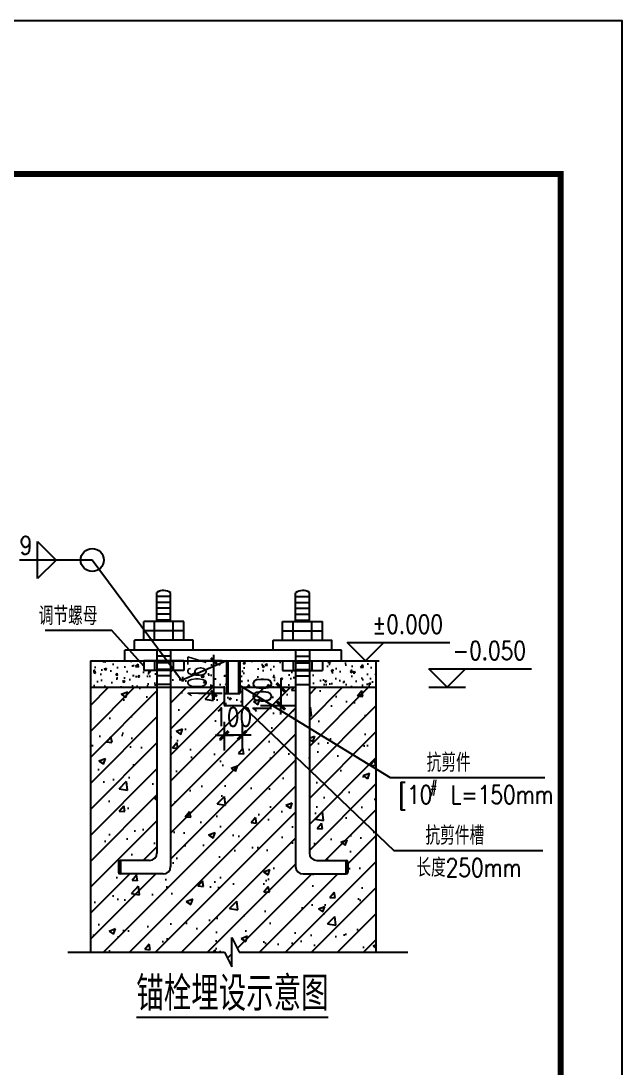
# Model space of a CAD drawing. Extents: x 37237700 to 37865026, y 138877 to 347670.
# Drawn here: x 37481587 to 37501207, y 313468 to 347670 of the extents above; entities that cross this region are included whole.
import ezdxf
from ezdxf.enums import TextEntityAlignment as Align

# ---------------------------------------------------------------- set-up
doc = ezdxf.new("R2010")
doc.units = 0
doc.header["$LTSCALE"] = 1000
doc.header["$MEASUREMENT"] = 0
doc.layers.get('0').update_dxf_attribs({"linetype": 'CONTINUOUS'})
doc.layers.get('DEFPOINTS').update_dxf_attribs({"linetype": 'CONTINUOUS'})
for name, color, linetype in [('PUB_DIM', 3, 'CONTINUOUS'), ('PUB_TITLE', 4, 'CONTINUOUS'), ('ROOF', 7, 'CONTINUOUS'), ('STAIR', 2, 'CONTINUOUS'), ('绿线', 3, 'CONTINUOUS')]:
    doc.layers.add(name, color=color, linetype=linetype)
doc.styles.add('_HZTXT', font='txt.shx', dxfattribs={"width": 0.8, "bigfont": 'hztxt.shx'})
doc.styles.add('_TCH_DIM_T3', font='SIMPLEX', dxfattribs={"width": 0.705882, "bigfont": 'GBCBIG'})
doc.styles.add('DIM_FONT', font='SIMPLEX.shx', dxfattribs={"width": 0.8})
doc.dimstyles.new('_TCH_ARCH&&200', dxfattribs={"dimtxt": 595, "dimasz": 200, "dimexe": 500, "dimexo": 600, "dimgap": 252.5, "dimtad": 1, "dimdec": 0, "dimzin": 0, "dimdsep": 46, "dimtxsty": '_TCH_DIM_T3', "dimblk": 'ARCHTICK', "dimcen": 0.09, "dimclrt": 7, "dimazin": 2, "dimtfac": 1, "dimtdec": 0, "dimtix": 1, "dimtmove": 2, "dimatfit": 3, "dimfxl": 1, "dimtolj": 1, "dimtzin": 0, "dimarcsym": 0})
doc.dimstyles.new('DIMN200', dxfattribs={"dimscale": 2, "dimtxt": 300, "dimasz": 1, "dimexe": 250, "dimexo": 300, "dimgap": 150, "dimtad": 1, "dimdec": 0, "dimzin": 0, "dimdsep": 46, "dimtxsty": 'DIM_FONT', "dimblk": '_DIMX', "dimcen": 0.09, "dimclrt": 7, "dimadec": 0, "dimazin": 0, "dimtfac": 1, "dimtdec": 0, "dimtix": 1, "dimtmove": 2, "dimatfit": 3, "dimldrblk": '_DIMX', "dimfxl": 1, "dimtolj": 1, "dimtzin": 0, "dimarcsym": 0})

# ---------------------------------------------------------------- blocks, each defined once
blk = doc.blocks.new('_DIMX')
blk.add_line((-150, 0), (150, 0))
at = {"const_width": 50}
blk.add_lwpolyline([(-70, -70), (70, 70)], dxfattribs=at)
blk = doc.blocks.new('*D107')
at = {"layer": 'DEFPOINTS', "color": 0}
for p in [(37488804, 325906), (37488804, 325311), (37490066, 325311)]:
    blk.add_point(p, dxfattribs=at)
at = {"layer": 'PUB_DIM', "color": 0, "lineweight": -2}
for p, q in [((37489404, 325906), (37490566, 325906)), ((37490066, 325908), (37490066, 325910)), ((37490066, 325906), (37490066, 325311)), ((37489404, 325311), (37490566, 325311)), ((37490066, 325309), (37490066, 325307))]:
    blk.add_line(p, q, dxfattribs=at)
at = {"layer": 'PUB_DIM', "color": 0, "lineweight": -2, "xscale": 2, "yscale": 2, "zscale": 2}
for p, rotation in [((37490066, 325906), 270), ((37490066, 325311), 90)]:
    blk.add_blockref('_DIMX', p, dxfattribs=dict(at, rotation=rotation))
at = {"layer": 'PUB_DIM', "color": 7, "insert": (37489466, 325609), "char_height": 600, "attachment_point": 5, "rotation": 90, "style": 'DIM_FONT'}
blk.add_mtext('\\A1;100', dxfattribs=at)
blk = doc.blocks.new('*D108')
at = {"layer": 'DEFPOINTS', "color": 0}
for p in [(37488223, 325375), (37488804, 325375), (37488223, 324337)]:
    blk.add_point(p, dxfattribs=at)
at = {"layer": 'PUB_DIM', "color": 0, "lineweight": -2}
for p, q in [((37488223, 324775), (37488223, 323837)), ((37488804, 324775), (37488804, 323837)), ((37488221, 324337), (37488219, 324337)), ((37488804, 324337), (37488223, 324337)), ((37488806, 324337), (37488808, 324337))]:
    blk.add_line(p, q, dxfattribs=at)
at = {"layer": 'PUB_DIM', "color": 0, "lineweight": -2, "xscale": 2, "yscale": 2, "zscale": 2}
blk.add_blockref('_DIMX', (37488223, 324337), dxfattribs=at)
at = {"layer": 'PUB_DIM', "color": 0, "lineweight": -2, "xscale": 2, "yscale": 2, "zscale": 2, "rotation": 180}
blk.add_blockref('_DIMX', (37488804, 324337), dxfattribs=at)
at = {"layer": 'PUB_DIM', "color": 7, "insert": (37488513, 324937), "char_height": 600, "attachment_point": 5, "style": 'DIM_FONT'}
blk.add_mtext('\\A1;100', dxfattribs=at)
blk = doc.blocks.new('_ArchTick')
at = {"color": 0, "linetype": 'ByBlock', "const_width": 0.4}
blk.add_lwpolyline([(-0.5, -0.5), (0.5, 0.5)], dxfattribs=at)
blk = doc.blocks.new('*D2099')
at = {"layer": 'DEFPOINTS', "color": 0}
for p in [(37487884, 326766), (37488751, 326766), (37488751, 325699)]:
    blk.add_point(p, dxfattribs=at)
at = {"layer": 'PUB_DIM', "color": 0, "lineweight": -2}
for p, q in [((37488151, 326766), (37487384, 326766)), ((37487884, 326766), (37487884, 326966)), ((37487884, 325699), (37487884, 326766)), ((37488151, 325699), (37487384, 325699)), ((37487884, 325699), (37487884, 325499))]:
    blk.add_line(p, q, dxfattribs=at)
at = {"layer": 'PUB_DIM', "color": 0, "lineweight": -2, "xscale": 200, "yscale": 200, "zscale": 200}
for p, rotation in [((37487884, 326766), 270), ((37487884, 325699), 90)]:
    blk.add_blockref('_ArchTick', p, dxfattribs=dict(at, rotation=rotation))
at = {"layer": 'PUB_DIM', "color": 7, "insert": (37487334, 326233), "char_height": 595, "attachment_point": 5, "rotation": 90, "style": '_TCH_DIM_T3'}
blk.add_mtext('\\A1;1067', dxfattribs=at)

msp = doc.modelspace()

# ---------------------------------------------------------------- hatches: boundary and pattern name
at = {"layer": 'ROOF'}
h = msp.add_hatch(dxfattribs=at)
h.set_pattern_fill('AN33C', color=256, scale=1000, style=0)
h.set_pattern_definition([(50, (34344045.46, -624446.74), (717.26018, -62.75213), [75, -825]), (355, (34344045.5, -624446.74), (-138.75133, 752.19213), [60, -660]), (100.4514, (34344105.24, -624452), (578.50938, 689.43954), [63.74019, -701.14211]), (46.1842, (34344045.5, -624246.7), (1067.24105, -165.51901), [112.5, -1237.5]), (96.6356, (34344134.4, -624260.5), (934.6627, 974.11787), [95.6103, -1051.713]), (351.1842, (34344045.5, -624246.7), (934.66195, 974.1186), [90, -990]), (21, (34344145.46, -624296.74), (596.90705, -402.61889), [75, -825]), (326, (34344145.5, -624296.74), (243.31533, 725.15005), [60, -660]), (71.4514, (34344195.2, -624330.3), (840.22263, 322.5305), [63.74019, -701.14211]), (37.5, (34344045.46, -624446.74), (12.159855, 332.893854), [0, -652, 0, -670, 0, -662.5]), (7.5, (34344045.46, -624446.74), (263.069537, 394.41171), [0, -382, 0, -637, 0, -252.5]), (327.5, (34343822.46, -624446.74), (533.822436, -22.554872), [0, -250, 0, -780, 0, -1035]), (317.5, (34343722.46, -624446.74), (583.18617, 100.10498), [0, -325, 0, -518, 0, -735])])
h.paths.add_polyline_path([(37486026.7, 325906), (37486026.7, 326458.4), (37485596.7, 326458.4), (37485596.7, 326765.9), (37483854.5, 326765.9), (37483854.5, 325906)])
h.paths.add_polyline_path([(37486903.6, 326458.4), (37486473.7, 326458.4), (37486473.7, 325906), (37488222.6, 325906), (37488222.6, 325311), (37488803.9, 325311), (37488803.9, 325906), (37490552.8, 325906), (37490552.8, 326458.4), (37490122.9, 326458.4), (37490122.9, 326765.9), (37488735.8, 326765.9), (37488735.8, 325699.2), (37488290.7, 325699.2), (37488290.7, 326765.9), (37486903.6, 326765.9)])
h.paths.add_polyline_path([(37491429.8, 326765.9), (37491429.8, 326458.4), (37490999.9, 326458.4), (37490999.9, 325906), (37493172.1, 325906), (37493172.1, 326765.9), (37492382.6, 326765.9)])
h.paths.add_polyline_path([(37489016.4, 324887.1), (37489016.4, 326329.9), (37489916.4, 326329.9), (37489916.4, 324887.1)], flags=9)
h = msp.add_hatch(dxfattribs=at)
h.set_pattern_fill('AN31C', color=256, scale=3000, style=0)
h.set_pattern_definition([(45, (34344045.46, -624446.74), (-424.26407, 424.26407), []), (50, (34344045.5, -624446.7), (2151.78055, -188.2564), [225, -2475]), (355, (34344045.5, -624446.7), (-416.254, 2256.5764), [180, -1980]), (100.4514, (34344224.8, -624462.4), (1735.5281, 2068.3186), [191.2206, -2103.4263]), (46.1842, (34344045.5, -623846.7), (3201.7231, -496.557), [337.5, -3712.5]), (96.6356, (34344312.3, -623888), (2803.988, 2922.3536), [286.831, -3155.139]), (351.1842, (34344045.5, -623846.7), (2803.986, 2922.3558), [270, -2970]), (21, (34344345.5, -623996.7), (1790.7212, -1207.8567), [225, -2475]), (326, (34344345.5, -623996.7), (729.946, 2175.4501), [180, -1980]), (71.4514, (34344494.7, -624097.4), (2520.6679, 967.5915), [191.2206, -2103.4263]), (37.5, (34344045.5, -624446.74), (36.47957, 998.68156), [0, -1956, 0, -2010, 0, -1987.5]), (7.5, (34344045.5, -624446.7), (789.2086, 1183.23514), [0, -1146, 0, -1911, 0, -757.5]), (327.5, (34343376.5, -624446.74), (1601.4673, -67.66462), [0, -750, 0, -2340, 0, -3105]), (317.5, (34343076.5, -624446.7), (1749.5585, 300.31495), [0, -975, 0, -1554, 0, -2205])])
h.paths.add_polyline_path([(37490552.8, 325906), (37488803.9, 325906), (37488803.9, 325311), (37488222.6, 325311), (37488222.6, 325906), (37486473.7, 325906), (37486473.7, 320047.1, -0.4142136), (37486233.5, 319806.9), (37484827.3, 319806.9, -0.4142136), (37484767.2, 319867), (37484767.2, 320188.9, -0.4142136), (37484827.3, 320248.9), (37485786.4, 320248.9, 0.4142136), (37486026.7, 320489.2), (37486026.7, 325906), (37483854.5, 325906), (37483854.5, 317249.1), (37488226, 317249.1), (37488466, 316769.1), (37488466, 317729.1), (37488706, 317249.1), (37493172.1, 317249.1), (37493172.1, 325906), (37490999.9, 325906), (37490999.9, 320489.2, 0.4142136), (37491240.1, 320248.9), (37492199.2, 320248.9, -0.4142136), (37492259.3, 320188.9), (37492259.3, 319867, -0.4142136), (37492199.2, 319806.9), (37490793.1, 319806.9, -0.4142136), (37490552.8, 320047.1)])
h.paths.add_polyline_path([(37487791.8, 325387.1), (37489234.7, 325387.1), (37489234.7, 324487.1), (37487791.8, 324487.1)], flags=24)
h.paths.add_polyline_path([(37489016.4, 324887.1), (37489016.4, 326329.9), (37489916.4, 326329.9), (37489916.4, 324887.1)], flags=9)

# ---------------------------------------------------------------- linework, layer by layer
at = {"layer": 'PUB_DIM'}
for p, q in [((37482132.4, 329461.8), (37482132.4, 330661.8)), ((37482132.4, 330661.8), (37482732.4, 330061.8)), ((37482732.4, 330061.8), (37482132.4, 329461.8)), ((37492232.6, 327365.9), (37493432.6, 327365.9)), ((37492832.6, 326765.9), (37492232.6, 327365.9)), ((37492832.6, 327365.9), (37495586.8, 327365.9)), ((37493432.6, 327365.9), (37492832.6, 326765.9)), ((37492382.6, 326765.9), (37493282.6, 326765.9)), ((37495498.1, 325906), (37494898.1, 326506)), ((37494898.1, 326506), (37496098.1, 326506)), ((37495498.1, 326506), (37498252.4, 326506)), ((37496098.1, 326506), (37495498.1, 325906)), ((37494898.1, 325906), (37496098.1, 325906))]:
    msp.add_line(p, q, dxfattribs=at)
at = {"layer": 'PUB_TITLE'}
msp.add_lwpolyline([(37417206.7, 228870), (37501206.7, 228870), (37501206.7, 347670), (37417206.7, 347670)], close=True, dxfattribs=at)
at = {"layer": 'PUB_TITLE', "const_width": 200}
msp.add_lwpolyline([(37419206.7, 230870), (37499206.7, 230870), (37499206.7, 342670), (37419206.7, 342670)], close=True, dxfattribs=at)
at = {"layer": 'ROOF'}
for p, q in [((37483914.4, 330061.8), (37481537.2, 330061.8)), ((37486830.6, 326122.9), (37483914.4, 330061.8)), ((37484548.8, 327755.2), (37482375.4, 327755.2)), ((37485596.7, 326592.8), (37484548.8, 327755.2)), ((37483854.5, 326765.9), (37483854.5, 317249.1)), ((37488290.7, 326765.9), (37486830.6, 326122.9)), ((37493172.1, 326765.9), (37493172.1, 317249.1)), ((37488735.8, 325964.8), (37493635.9, 322962)), ((37488803.9, 325311), (37493753.7, 320578.9)), ((37493635.9, 322962), (37498686, 322962)), ((37493753.7, 320578.9), (37498626.7, 320578.9)), ((37485357.6, 315131.5), (37491615.6, 315131.5))]:
    msp.add_line(p, q, dxfattribs=at)
msp.add_circle((37483914.4, 330061.8), 375.7, dxfattribs=at)
at = {"layer": 'STAIR'}
for p, q in [((37488466, 317729.1), (37488706, 317249.1)), ((37488466, 316769.1), (37488466, 317729.1)), ((37483120.5, 317249.1), (37488226, 317249.1)), ((37488226, 317249.1), (37488466, 316769.1)), ((37488706, 317249.1), (37494219.6, 317249.1))]:
    msp.add_line(p, q, dxfattribs=at)
at = {"layer": '绿线'}
for p, q in [((37486026.7, 328054.8), (37486026.7, 329005.1)), ((37486473.7, 328869.8), (37486026.7, 328869.8)), ((37486473.7, 328054.8), (37486473.7, 328985.2)), ((37490552.8, 328054.8), (37490552.8, 328985.2)), ((37490552.8, 328869.8), (37490999.9, 328869.8)), ((37490999.9, 328054.8), (37490999.9, 329005.1)), ((37486473.7, 328677.6), (37486026.7, 328677.6)), ((37486473.7, 328485.4), (37486026.7, 328485.4)), ((37490552.8, 328677.6), (37490999.9, 328677.6)), ((37490552.8, 328485.4), (37490999.9, 328485.4)), ((37485596.7, 327439.8), (37485596.7, 328054.8)), ((37486903.6, 328054.8), (37485596.7, 328054.8)), ((37485945.8, 327439.8), (37485945.8, 328054.8)), ((37486473.7, 328293.3), (37486026.7, 328293.3)), ((37486473.7, 328101.1), (37486026.7, 328101.1)), ((37486554.6, 327439.8), (37486554.6, 328054.8)), ((37486903.6, 327439.8), (37486903.6, 328054.8)), ((37490122.9, 327439.8), (37490122.9, 328054.8)), ((37490122.9, 328054.8), (37491429.8, 328054.8)), ((37490471.9, 327439.8), (37490471.9, 328054.8)), ((37490552.8, 328293.3), (37490999.9, 328293.3)), ((37490552.8, 328101.1), (37490999.9, 328101.1)), ((37491080.7, 327439.8), (37491080.7, 328054.8)), ((37491429.8, 327439.8), (37491429.8, 328054.8)), ((37486903.6, 327747.3), (37485596.7, 327747.3)), ((37490122.9, 327747.3), (37491429.8, 327747.3)), ((37485289.2, 327132.3), (37485289.2, 327430.2)), ((37487201.5, 327439.8), (37485298.8, 327439.8)), ((37487211.1, 327132.3), (37487211.1, 327430.2)), ((37489815.4, 327132.3), (37489815.4, 327430.2)), ((37489825, 327439.8), (37491727.7, 327439.8)), ((37491737.3, 327132.3), (37491737.3, 327430.2)), ((37484981.7, 327132.3), (37492044.8, 327132.3)), ((37484981.7, 326765.9), (37484981.7, 327122.7)), ((37486026.7, 327132.3), (37486026.7, 320489.2)), ((37486473.7, 327132.3), (37486473.7, 320047.1)), ((37490552.8, 327132.3), (37490552.8, 320047.1)), ((37490999.9, 327132.3), (37490999.9, 320489.2)), ((37492044.8, 326765.9), (37492044.8, 327122.7)), ((37483854.5, 326765.9), (37490552.8, 326765.9)), ((37485596.7, 326765.9), (37485596.7, 326458.4)), ((37486903.6, 326765.9), (37485596.7, 326765.9)), ((37485945.8, 326765.9), (37485945.8, 326458.4)), ((37486473.7, 326917.6), (37486026.7, 326917.6)), ((37486473.7, 326917.6), (37486026.7, 326917.6)), ((37486473.7, 326765.9), (37486026.7, 326765.9)), ((37486473.7, 326702.9), (37486026.7, 326702.9)), ((37486554.6, 326765.9), (37486554.6, 326458.4)), ((37486903.6, 326765.9), (37486903.6, 326458.4)), ((37488290.7, 326765.9), (37488290.7, 325699.2)), ((37488338.6, 326765.9), (37488338.6, 325699.2)), ((37488688, 326765.9), (37488688, 325699.2)), ((37488735.8, 326765.9), (37488735.8, 325699.2)), ((37489815.4, 326765.9), (37491737.3, 326765.9)), ((37490122.9, 326765.9), (37490122.9, 326458.4)), ((37490122.9, 326765.9), (37491429.8, 326765.9)), ((37490471.9, 326765.9), (37490471.9, 326458.4)), ((37490552.8, 326917.6), (37490999.9, 326917.6)), ((37490552.8, 326917.6), (37490999.9, 326917.6)), ((37490552.8, 326765.9), (37490999.9, 326765.9)), ((37490552.8, 326702.9), (37490999.9, 326702.9)), ((37490999.9, 326765.9), (37493172.1, 326765.9)), ((37491080.7, 326765.9), (37491080.7, 326458.4)), ((37491429.8, 326765.9), (37491429.8, 326458.4)), ((37486903.6, 326458.4), (37485596.7, 326458.4)), ((37486473.7, 326488.3), (37486026.7, 326488.3)), ((37490122.9, 326458.4), (37491429.8, 326458.4)), ((37490552.8, 326488.3), (37490999.9, 326488.3)), ((37486473.7, 326275.9), (37486026.7, 326275.9)), ((37486473.7, 325998.3), (37486026.7, 325998.3)), ((37490552.8, 326275.9), (37490999.9, 326275.9)), ((37490552.8, 325998.3), (37490999.9, 325998.3)), ((37483854.5, 325906), (37488222.6, 325906)), ((37488222.6, 325906), (37488222.6, 325311)), ((37488290.7, 325699.2), (37488735.8, 325699.2)), ((37488803.9, 325906), (37490552.8, 325906)), ((37488803.9, 325906), (37488803.9, 325311)), ((37490999.9, 325906), (37493172.1, 325906)), ((37488222.6, 325311), (37488803.9, 325311)), ((37484767.2, 320188.9), (37484767.2, 319867)), ((37485786.4, 320248.9), (37484827.3, 320248.9)), ((37484833.4, 320248.9), (37484833.4, 319806.9)), ((37491240.1, 320248.9), (37492199.2, 320248.9)), ((37492193.2, 320248.9), (37492193.2, 319806.9)), ((37492259.3, 320188.9), (37492259.3, 319867)), ((37486233.5, 319806.9), (37484827.3, 319806.9)), ((37490793.1, 319806.9), (37492199.2, 319806.9))]:
    msp.add_line(p, q, dxfattribs=at)
for centre, radius, start, end in [((37486236.5, 328687.3), 380.9, 51.47652, 123.42995), ((37490790, 328687.3), 380.9, 56.57005, 128.52348), ((37485298.8, 327430.2), 9.61, 90, 180), ((37487201.5, 327430.2), 9.61, 0, 90), ((37489825, 327430.2), 9.61, 90, 180), ((37491727.7, 327430.2), 9.61, 0, 90), ((37485786.4, 320489.2), 240.2, 270, 0), ((37491240.1, 320489.2), 240.2, 180, 270), ((37484827.3, 320188.9), 60.1, 90, 180), ((37492199.2, 320188.9), 60.1, 0, 90), ((37484827.3, 319867), 60.1, 180, 270), ((37486233.5, 320047.1), 240.2, 270, 0), ((37490793.1, 320047.1), 240.2, 180, 270), ((37492199.2, 319867), 60.1, 270, 0)]:
    msp.add_arc(centre, radius, start, end, dxfattribs=at)

# ---------------------------------------------------------------- texts
at = {"layer": 'PUB_DIM', "style": 'DIM_FONT', "width": 0.8}
for s, p in [('%%P0.000', (37494209.7, 327965.9)), ('-0.050', (37496875.2, 327106))]:
    msp.add_text(s, height=600, dxfattribs=at).set_placement(p, align=Align.MIDDLE)
at = {"layer": 'PUB_DIM', "style": '_HZTXT', "width": 0.8}
msp.add_text('锚栓埋设示意图', height=1121.12, dxfattribs=at).set_placement((37485351.5, 315339.4))
at = {"layer": 'ROOF', "width": 0.8}
for s, height, style, p in [('9', 600, '_HZTXT', (37481541.5, 330244.1)), ('调节螺母', 600, '_HZTXT', (37482166.8, 327937.6)), ('抗剪件', 600, '_HZTXT', (37494827.7, 323144.3)), ('#', 333.3, 'DIM_FONT', (37494938.6, 322486.3)), ('[10', 600, '_HZTXT', (37493903.5, 322097.1)), ('L=150mm', 600, '_HZTXT', (37495615.5, 322097.1)), ('抗剪件槽', 600, '_HZTXT', (37494788.4, 320761.3)), ('长度250mm', 600, '_HZTXT', (37494493.4, 319714.1))]:
    msp.add_text(s, height=height, dxfattribs=dict(at, style=style)).set_placement(p)

# ---------------------------------------------------------------- dimensions: what is measured, and where the dimension line sits
at = {"layer": 'PUB_DIM'}
dim = msp.add_aligned_dim(p1=(37488750.7, 325699.2), p2=(37488750.7, 326765.9), distance=866.5, dimstyle='_TCH_ARCH&&200', dxfattribs=at)
dim.commit()
dim.dimension.update_dxf_attribs({"geometry": '*D2099', "text_midpoint": (37487334.2, 326232.5)})
for p1, p2, distance, picture, middle in [((37488803.9, 325906), (37488803.9, 325311), 1262.5, '*D107', (37489466.4, 325608.5)), ((37488803.9, 325375.3), (37488222.6, 325375.3), 1038.2, '*D108', (37488513.3, 324937.1))]:
    dim = msp.add_aligned_dim(p1=p1, p2=p2, distance=distance, text='100', dimstyle='DIMN200', dxfattribs=at)
    dim.commit()
    dim.dimension.update_dxf_attribs({"geometry": picture, "text_midpoint": middle})

doc.saveas('drawing.dxf')
